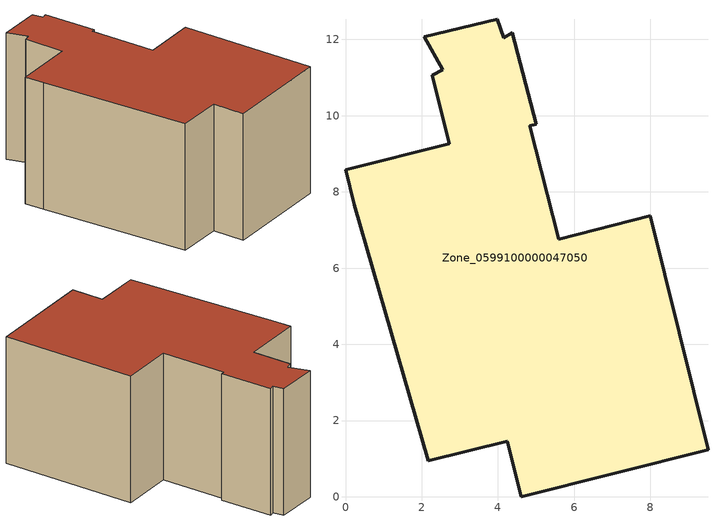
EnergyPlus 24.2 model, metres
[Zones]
Zone_0599100000047050
 floor ground (C_G): 3.98,12.53 4.15,12.05 4.38,12.17 5,9.77 4.84,9.73 5.6,6.76 7.99,7.37 9.51,1.23 4.61,0 4.25,1.46 2.17,0.94 0.23,7.67 0,8.58 2.72,9.26 2.28,11.06 2.55,11.2 2.06,12.07 z0
 wall outside (C_F): 0,8.58 0.23,7.67 2.17,0.94 4.25,1.46 4.61,0 9.51,1.23 7.99,7.37 5.6,6.76 4.84,9.73 5,9.77 4.38,12.17 4.15,12.05 3.98,12.53 2.06,12.07 2.55,11.2 2.28,11.06 2.72,9.26 0,8.58 z0:6.03
 roof outside (C_R): 2.17,0.94 4.25,1.46 4.61,0 9.51,1.23 7.99,7.37 5.6,6.76 4.84,9.73 5,9.77 4.38,12.17 4.15,12.05 3.98,12.53 2.06,12.07 2.55,11.2 2.28,11.06 2.72,9.26 0,8.58 0.23,7.67 z6.03
[BUILDING]
Pand.0599100000047050: North Axis=0; Terrain=City; Loads Convergence Tolerance Value=0.04; Temperature Convergence Tolerance Value=0.4; Solar Distribution=FullExterior; Maximum Number of Warmup Days=25; Minimum Number of Warmup Days=1
[Site:Location]
Rotterdam.The.Hague.AP_ZH_NLD Design_Conditions: Latitude=51.96; Longitude=4.45; Time Zone=1; Elevation=-4.5
[SITE:GROUNDTEMPERATURE:BUILDINGSURFACE]
18, 18, 18, 18, 18, 18, 18, 18, 18, 18, 18, 18
[MATERIAL] Thermal Absorptance=0.9; Solar Absorptance=0.7; Visible Absorptance=0.7
Name | Roughness | Thickness | Conductivity | Density | Specific Heat
G.TC.1965-1974 | MediumSmooth | 0.15 | 0.882353 | 540 | 1210
F.TC.1965-1974 | Rough | 0.3 | 0.697674 | 1920 | 840
R.TC.1965-1974 | MediumRough | 0.2 | 0.232558 | 1500 | 1000
[CONSTRUCTION]
C_G: G.TC.1965-1974
C_F: F.TC.1965-1974
C_R: R.TC.1965-1974
[ZONE]
Zone_0599100000047050: Type=1; Multiplier=1; Ceiling Height=Autocalculate; Volume=Autocalculate; Floor Area=autocalculate; Part of Total Floor Area=Yes
[ZONEINFILTRATION:DESIGNFLOWRATE]
Infil_Zone_0599100000047050: Zone or ZoneList or Space or SpaceList=Zone_0599100000047050; Schedule=AlwaysOn; Design Flow Rate Calculation Method=Flow/Area; Flow Rate per Floor Area=0.003; Constant Term Coefficient=1; Temperature Term Coefficient=0; Velocity Term Coefficient=0; Velocity Squared Term Coefficient=0
[HVACTEMPLATE:ZONE:IDEALLOADSAIRSYSTEM]
Zone_0599100000047050: Maximum Heating Supply Air Temperature=50; Minimum Cooling Supply Air Temperature=13; Maximum Heating Supply Air Humidity Ratio=0.0156; Minimum Cooling Supply Air Humidity Ratio=0.0077; Heating Limit=NoLimit; Cooling Limit=NoLimit; Dehumidification Control Type=ConstantSensibleHeatRatio; Cooling Sensible Heat Ratio=0.7; Dehumidification Setpoint=60; Humidification Control Type=None; Humidification Setpoint=30; Outdoor Air Method=None; Outdoor Air Flow Rate per Person=0.00944; Outdoor Air Flow Rate per Zone Floor Area=0; Outdoor Air Flow Rate per Zone=0; Demand Controlled Ventilation Type=None; Outdoor Air Economizer Type=NoEconomizer; Heat Recovery Type=None; Sensible Heat Recovery Effectiveness=0.7; Latent Heat Recovery Effectiveness=0.65
[ZONECONTROL:THERMOSTAT]
ThermostatControl_Zone_0599100000047050: Zone or ZoneList=Zone_0599100000047050; Control Type Schedule=DualSetpointControlType; Control 1=Thermostat_Zone_0599100000047050; Temperature Difference Between Cutout And Setpoint=0
[THERMOSTATSETPOINT:DUALSETPOINT]
Thermostat_Zone_0599100000047050: Heating Setpoint Temperature Schedule=HeatingSetpoint_Zone_0599100000047050; Cooling Setpoint Temperature Schedule=CoolingSetpoint_Zone_0599100000047050
[SCHEDULE:COMPACT]
HeatingSetpoint_Zone_0599100000047050: Through: 12/31, For: AllDays, Until: 24:00, 21
CoolingSetpoint_Zone_0599100000047050: Through: 12/31, For: AllDays, Until: 24:00, 24
DualSetpointControlType: Through: 12/31, For: AllDays, Until: 24:00, 4
AlwaysOn: Through: 12/31, For: AllDays, Until: 24:00, 1
